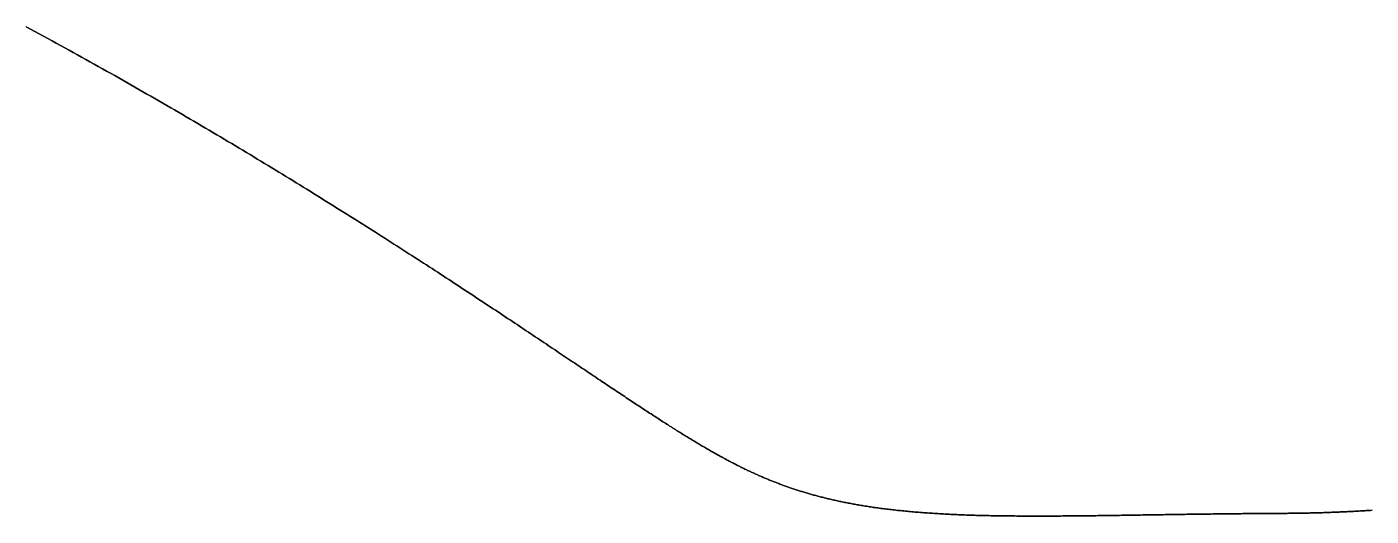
# Model space of a CAD drawing. Header units: inches. Extents: x 130170 to 284068, y 377793 to 804530.
# Drawn here: x 253091.51 to 253134.07, y 753340.91 to 753356.39 of the extents above; entities that cross this region are included whole.
import ezdxf

# ---------------------------------------------------------------- set-up
doc = ezdxf.new("R2010")
doc.units = ezdxf.units.IN
doc.header["$MEASUREMENT"] = 0
doc.layers.add('muni_il', color=7, linetype='Continuous')

msp = doc.modelspace()

# ---------------------------------------------------------------- linework, layer by layer
at = {"layer": 'muni_il'}
for points in [[(253134.105, 753341.099), (253134.057, 753341.096), (253134.01, 753341.093), (253133.962, 753341.091), (253133.915, 753341.088), (253133.869, 753341.085), (253133.822, 753341.082), (253133.777, 753341.08), (253133.731, 753341.077), (253133.686, 753341.075), (253133.641, 753341.072), (253133.597, 753341.07), (253133.553, 753341.068), (253133.51, 753341.065), (253133.467, 753341.063), (253133.424, 753341.061), (253133.382, 753341.059), (253133.34, 753341.057), (253133.299, 753341.054), (253133.258, 753341.052), (253133.217, 753341.05), (253133.177, 753341.048), (253133.137, 753341.047), (253133.097, 753341.045), (253133.058, 753341.043), (253133.019, 753341.041), (253132.98, 753341.04), (253132.942, 753341.038), (253132.904, 753341.037), (253132.866, 753341.035), (253132.828, 753341.034), (253132.791, 753341.032), (253132.754, 753341.031), (253132.717, 753341.029), (253132.68, 753341.028), (253132.644, 753341.027), (253132.608, 753341.026), (253132.572, 753341.024), (253132.536, 753341.023), (253132.5, 753341.022), (253132.464, 753341.021), (253132.428, 753341.02), (253132.393, 753341.019), (253132.357, 753341.018), (253132.322, 753341.017), (253132.287, 753341.016), (253132.251, 753341.015), (253132.216, 753341.015), (253132.181, 753341.014), (253132.145, 753341.013), (253132.11, 753341.012), (253132.075, 753341.012), (253132.039, 753341.011), (253132.004, 753341.01), (253131.968, 753341.01), (253131.933, 753341.009), (253131.897, 753341.008), (253131.861, 753341.008), (253131.825, 753341.007), (253131.789, 753341.007), (253131.753, 753341.006), (253131.717, 753341.006), (253131.68, 753341.005), (253131.644, 753341.005), (253131.607, 753341.004), (253131.57, 753341.004), (253131.532, 753341.004), (253131.495, 753341.003), (253131.457, 753341.003), (253131.419, 753341.002), (253131.38, 753341.002), (253131.342, 753341.002), (253131.303, 753341.001), (253131.264, 753341.001), (253131.224, 753341.001), (253131.184, 753341), (253131.144, 753341), (253131.104, 753341), (253131.063, 753340.999), (253131.022, 753340.999), (253130.98, 753340.999), (253130.938, 753340.999), (253130.896, 753340.998), (253130.853, 753340.998), (253130.81, 753340.998), (253130.766, 753340.997), (253130.722, 753340.997), (253130.678, 753340.997), (253130.633, 753340.996), (253130.588, 753340.996), (253130.542, 753340.996), (253130.496, 753340.995), (253130.449, 753340.995), (253130.402, 753340.995), (253130.355, 753340.994), (253130.306, 753340.994), (253130.258, 753340.994), (253130.209, 753340.993), (253130.159, 753340.993), (253130.109, 753340.992), (253130.059, 753340.992), (253130.008, 753340.992), (253129.956, 753340.991), (253129.904, 753340.991), (253129.851, 753340.99), (253129.798, 753340.99), (253129.745, 753340.989), (253129.69, 753340.989), (253129.636, 753340.988), (253129.581, 753340.988), (253129.525, 753340.987), (253129.469, 753340.986), (253129.412, 753340.986), (253129.355, 753340.985), (253129.297, 753340.985), (253129.239, 753340.984), (253129.18, 753340.983), (253129.12, 753340.982), (253129.061, 753340.982), (253129, 753340.981), (253128.94, 753340.98), (253128.878, 753340.98), (253128.816, 753340.979), (253128.754, 753340.978), (253128.692, 753340.977), (253128.628, 753340.976), (253128.565, 753340.975), (253128.501, 753340.975), (253128.436, 753340.974), (253128.371, 753340.973), (253128.305, 753340.972), (253128.24, 753340.971), (253128.173, 753340.97), (253128.106, 753340.969), (253128.039, 753340.968), (253127.972, 753340.967), (253127.904, 753340.966), (253127.835, 753340.965), (253127.767, 753340.964), (253127.698, 753340.963), (253127.628, 753340.962), (253127.558, 753340.961), (253127.488, 753340.96), (253127.418, 753340.959), (253127.347, 753340.957), (253127.276, 753340.956), (253127.205, 753340.955), (253127.133, 753340.954), (253127.061, 753340.953), (253126.989, 753340.952), (253126.917, 753340.951), (253126.844, 753340.95), (253126.771, 753340.949), (253126.698, 753340.947), (253126.625, 753340.946), (253126.551, 753340.945), (253126.477, 753340.944), (253126.403, 753340.943), (253126.329, 753340.942), (253126.255, 753340.941), (253126.181, 753340.94), (253126.106, 753340.939), (253126.032, 753340.937), (253125.957, 753340.936), (253125.882, 753340.935), (253125.807, 753340.934), (253125.732, 753340.933), (253125.657, 753340.932), (253125.582, 753340.931), (253125.507, 753340.93), (253125.432, 753340.929), (253125.357, 753340.928), (253125.282, 753340.927), (253125.207, 753340.926), (253125.132, 753340.926), (253125.056, 753340.925), (253124.981, 753340.924), (253124.906, 753340.923), (253124.831, 753340.922), (253124.756, 753340.922), (253124.682, 753340.921), (253124.607, 753340.92), (253124.532, 753340.92), (253124.458, 753340.919), (253124.383, 753340.918), (253124.309, 753340.918), (253124.234, 753340.917), (253124.16, 753340.917), (253124.086, 753340.917), (253124.013, 753340.916), (253123.939, 753340.916), (253123.866, 753340.916), (253123.792, 753340.915), (253123.719, 753340.915), (253123.646, 753340.915), (253123.574, 753340.915), (253123.501, 753340.915), (253123.429, 753340.915), (253123.357, 753340.915), (253123.285, 753340.915), (253123.213, 753340.915), (253123.142, 753340.916), (253123.071, 753340.916), (253123, 753340.916), (253122.929, 753340.917), (253122.859, 753340.917), (253122.789, 753340.918), (253122.719, 753340.918), (253122.65, 753340.919), (253122.581, 753340.92), (253122.512, 753340.921), (253122.443, 753340.922), (253122.374, 753340.922), (253122.307, 753340.923), (253122.239, 753340.924), (253122.171, 753340.926), (253122.104, 753340.927), (253122.037, 753340.928), (253121.971, 753340.93), (253121.905, 753340.931), (253121.839, 753340.933), (253121.773, 753340.934), (253121.708, 753340.936), (253121.643, 753340.937), (253121.578, 753340.939), (253121.514, 753340.941), (253121.45, 753340.943), (253121.387, 753340.945), (253121.323, 753340.947), (253121.26, 753340.949), (253121.198, 753340.952), (253121.136, 753340.954), (253121.074, 753340.957), (253121.012, 753340.959), (253120.951, 753340.962), (253120.89, 753340.964), (253120.83, 753340.967), (253120.769, 753340.97), (253120.71, 753340.973), (253120.65, 753340.976), (253120.591, 753340.979), (253120.532, 753340.982), (253120.474, 753340.985), (253120.416, 753340.989), (253120.358, 753340.992), (253120.301, 753340.995), (253120.244, 753340.999), (253120.187, 753341.003), (253120.131, 753341.006), (253120.075, 753341.01), (253120.019, 753341.014), (253119.963, 753341.018), (253119.908, 753341.022), (253119.854, 753341.026), (253119.8, 753341.03), (253119.746, 753341.035), (253119.692, 753341.039), (253119.639, 753341.043), (253119.586, 753341.048), (253119.533, 753341.052), (253119.481, 753341.057), (253119.429, 753341.062), (253119.377, 753341.067), (253119.326, 753341.072), (253119.275, 753341.077), (253119.224, 753341.082), (253119.174, 753341.087), (253119.124, 753341.092), (253119.074, 753341.097), (253119.025, 753341.103), (253118.976, 753341.108), (253118.927, 753341.114), (253118.879, 753341.119), (253118.83, 753341.125), (253118.783, 753341.131), (253118.735, 753341.136), (253118.688, 753341.142), (253118.641, 753341.148), (253118.594, 753341.154), (253118.548, 753341.16), (253118.502, 753341.167), (253118.456, 753341.173), (253118.411, 753341.179), (253118.366, 753341.185), (253118.321, 753341.192), (253118.276, 753341.198), (253118.232, 753341.205), (253118.188, 753341.212), (253118.144, 753341.218), (253118.101, 753341.225), (253118.057, 753341.232), (253118.014, 753341.239), (253117.972, 753341.246), (253117.929, 753341.253), (253117.887, 753341.26), (253117.845, 753341.267), (253117.804, 753341.274), (253117.762, 753341.282), (253117.721, 753341.289), (253117.68, 753341.296), (253117.64, 753341.304), (253117.599, 753341.311), (253117.559, 753341.319), (253117.519, 753341.327), (253117.48, 753341.334), (253117.44, 753341.342), (253117.401, 753341.35), (253117.362, 753341.358), (253117.323, 753341.366), (253117.285, 753341.374), (253117.247, 753341.382), (253117.209, 753341.39), (253117.171, 753341.398), (253117.133, 753341.406), (253117.096, 753341.415), (253117.059, 753341.423), (253117.022, 753341.431), (253116.985, 753341.44), (253116.948, 753341.448), (253116.912, 753341.457), (253116.876, 753341.465), (253116.84, 753341.474), (253116.804, 753341.483), (253116.768, 753341.492), (253116.733, 753341.5), (253116.698, 753341.509), (253116.663, 753341.518), (253116.628, 753341.527), (253116.593, 753341.536), (253116.559, 753341.545), (253116.524, 753341.554), (253116.49, 753341.564), (253116.456, 753341.573), (253116.422, 753341.582), (253116.389, 753341.591), (253116.355, 753341.601), (253116.322, 753341.61), (253116.288, 753341.62), (253116.255, 753341.629), (253116.223, 753341.639), (253116.19, 753341.649), (253116.157, 753341.658), (253116.125, 753341.668), (253116.092, 753341.678), (253116.06, 753341.688), (253116.028, 753341.698), (253115.996, 753341.708), (253115.964, 753341.718), (253115.933, 753341.728), (253115.901, 753341.738), (253115.87, 753341.748), (253115.838, 753341.758), (253115.807, 753341.768), (253115.776, 753341.779), (253115.745, 753341.789), (253115.714, 753341.8), (253115.683, 753341.81), (253115.652, 753341.821), (253115.622, 753341.831), (253115.591, 753341.842), (253115.561, 753341.853), (253115.531, 753341.863), (253115.501, 753341.874), (253115.47, 753341.885), (253115.44, 753341.896), (253115.41, 753341.907), (253115.38, 753341.918), (253115.351, 753341.929), (253115.321, 753341.941), (253115.291, 753341.952), (253115.261, 753341.963), (253115.232, 753341.975), (253115.202, 753341.986), (253115.173, 753341.997), (253115.144, 753342.009), (253115.114, 753342.021), (253115.085, 753342.032), (253115.056, 753342.044), (253115.027, 753342.056), (253114.997, 753342.068), (253114.968, 753342.08), (253114.939, 753342.092), (253114.91, 753342.104), (253114.881, 753342.116), (253114.852, 753342.128), (253114.823, 753342.141), (253114.794, 753342.153), (253114.765, 753342.166), (253114.737, 753342.178), (253114.708, 753342.191), (253114.679, 753342.204), (253114.65, 753342.216), (253114.621, 753342.229), (253114.592, 753342.242), (253114.563, 753342.255), (253114.535, 753342.268), (253114.506, 753342.281), (253114.477, 753342.295), (253114.448, 753342.308), (253114.419, 753342.322), (253114.39, 753342.335), (253114.361, 753342.349), (253114.332, 753342.362), (253114.303, 753342.376), (253114.274, 753342.39), (253114.245, 753342.404), (253114.216, 753342.418), (253114.187, 753342.432), (253114.158, 753342.447), (253114.129, 753342.461), (253114.1, 753342.475), (253114.071, 753342.49), (253114.041, 753342.505), (253114.012, 753342.519), (253113.982, 753342.534), (253113.953, 753342.549), (253113.924, 753342.564), (253113.894, 753342.58), (253113.864, 753342.595), (253113.834, 753342.61), (253113.805, 753342.626), (253113.775, 753342.641), (253113.745, 753342.657), (253113.715, 753342.673), (253113.685, 753342.689), (253113.655, 753342.705), (253113.624, 753342.722), (253113.594, 753342.738), (253113.563, 753342.754), (253113.533, 753342.771), (253113.502, 753342.788), (253113.471, 753342.805), (253113.441, 753342.822), (253113.41, 753342.839), (253113.378, 753342.856), (253113.347, 753342.874), (253113.316, 753342.891), (253113.284, 753342.909), (253113.253, 753342.926), (253113.221, 753342.944), (253113.189, 753342.963), (253113.157, 753342.981), (253113.125, 753342.999), (253113.093, 753343.018), (253113.06, 753343.036), (253113.028, 753343.055), (253112.995, 753343.074), (253112.962, 753343.094), (253112.929, 753343.113), (253112.896, 753343.132), (253112.863, 753343.152), (253112.829, 753343.172), (253112.796, 753343.192), (253112.762, 753343.212), (253112.728, 753343.232), (253112.694, 753343.253), (253112.659, 753343.273), (253112.625, 753343.294), (253112.59, 753343.315), (253112.555, 753343.336), (253112.52, 753343.358), (253112.484, 753343.379), (253112.449, 753343.401), (253112.413, 753343.423), (253112.377, 753343.445), (253112.341, 753343.467), (253112.305, 753343.49), (253112.268, 753343.512), (253112.231, 753343.535), (253112.194, 753343.558), (253112.157, 753343.581), (253112.119, 753343.605), (253112.082, 753343.628), (253112.044, 753343.652), (253112.006, 753343.676), (253111.967, 753343.701), (253111.928, 753343.725), (253111.889, 753343.75), (253111.85, 753343.775), (253111.811, 753343.8), (253111.771, 753343.825), (253111.731, 753343.851), (253111.691, 753343.876), (253111.65, 753343.902), (253111.609, 753343.929), (253111.568, 753343.955), (253111.527, 753343.982), (253111.485, 753344.009), (253111.443, 753344.036), (253111.401, 753344.063), (253111.358, 753344.091), (253111.316, 753344.118), (253111.273, 753344.146), (253111.229, 753344.175), (253111.185, 753344.203), (253111.141, 753344.232), (253111.097, 753344.261), (253111.052, 753344.29), (253111.007, 753344.32), (253110.962, 753344.35), (253110.916, 753344.379), (253110.87, 753344.41), (253110.824, 753344.44), (253110.777, 753344.471), (253110.73, 753344.502), (253110.683, 753344.533), (253110.635, 753344.565), (253110.587, 753344.597), (253110.539, 753344.629), (253110.49, 753344.661), (253110.441, 753344.694), (253110.391, 753344.727), (253110.341, 753344.76), (253110.291, 753344.793), (253110.241, 753344.827), (253110.19, 753344.861), (253110.138, 753344.895), (253110.087, 753344.929), (253110.034, 753344.964), (253109.982, 753344.999), (253109.929, 753345.034), (253109.876, 753345.07), (253109.822, 753345.106), (253109.768, 753345.142), (253109.714, 753345.178), (253109.659, 753345.215), (253109.603, 753345.252), (253109.548, 753345.289), (253109.492, 753345.327), (253109.435, 753345.365), (253109.378, 753345.403), (253109.321, 753345.442), (253109.263, 753345.48), (253109.205, 753345.519), (253109.146, 753345.559), (253109.087, 753345.598), (253109.028, 753345.638), (253108.968, 753345.678), (253108.907, 753345.719), (253108.847, 753345.76), (253108.785, 753345.801), (253108.724, 753345.842), (253108.662, 753345.884), (253108.599, 753345.926), (253108.536, 753345.968), (253108.473, 753346.011), (253108.409, 753346.053), (253108.344, 753346.096), (253108.279, 753346.14), (253108.214, 753346.184), (253108.148, 753346.228), (253108.082, 753346.272), (253108.015, 753346.317), (253107.948, 753346.362), (253107.881, 753346.407), (253107.813, 753346.452), (253107.744, 753346.498), (253107.675, 753346.544), (253107.606, 753346.591), (253107.536, 753346.638), (253107.465, 753346.685), (253107.394, 753346.732), (253107.323, 753346.78), (253107.251, 753346.828), (253107.179, 753346.876), (253107.106, 753346.924), (253107.032, 753346.973), (253106.959, 753347.022), (253106.884, 753347.072), (253106.81, 753347.121), (253106.734, 753347.171), (253106.659, 753347.222), (253106.583, 753347.272), (253106.506, 753347.323), (253106.429, 753347.374), (253106.351, 753347.426), (253106.273, 753347.477), (253106.194, 753347.529), (253106.115, 753347.582), (253106.035, 753347.634), (253105.955, 753347.687), (253105.874, 753347.74), (253105.793, 753347.794), (253105.712, 753347.847), (253105.63, 753347.901), (253105.547, 753347.956), (253105.464, 753348.01), (253105.38, 753348.065), (253105.296, 753348.12), (253105.212, 753348.176), (253105.127, 753348.231), (253105.041, 753348.287), (253104.955, 753348.343), (253104.868, 753348.4), (253104.781, 753348.457), (253104.694, 753348.514), (253104.606, 753348.571), (253104.518, 753348.629), (253104.429, 753348.686), (253104.339, 753348.744), (253104.249, 753348.803), (253104.159, 753348.861), (253104.068, 753348.92), (253103.976, 753348.979), (253103.884, 753349.039), (253103.792, 753349.098), (253103.699, 753349.158), (253103.606, 753349.218), (253103.512, 753349.278), (253103.418, 753349.339), (253103.323, 753349.4), (253103.228, 753349.461), (253103.132, 753349.522), (253103.036, 753349.584), (253102.939, 753349.645), (253102.842, 753349.707), (253102.744, 753349.77), (253102.646, 753349.832), (253102.547, 753349.895), (253102.448, 753349.958), (253102.349, 753350.021), (253102.248, 753350.084), (253102.148, 753350.148), (253102.047, 753350.211), (253101.946, 753350.275), (253101.844, 753350.34), (253101.741, 753350.404), (253101.639, 753350.468), (253101.535, 753350.533), (253101.432, 753350.598), (253101.327, 753350.663), (253101.223, 753350.729), (253101.118, 753350.794), (253101.012, 753350.86), (253100.906, 753350.926), (253100.8, 753350.992), (253100.693, 753351.059), (253100.586, 753351.125), (253100.478, 753351.192), (253100.37, 753351.259), (253100.261, 753351.326), (253100.152, 753351.393), (253100.042, 753351.46), (253099.932, 753351.528), (253099.822, 753351.596), (253099.711, 753351.664), (253099.6, 753351.732), (253099.488, 753351.8), (253099.376, 753351.868), (253099.263, 753351.937), (253099.15, 753352.005), (253099.037, 753352.074), (253098.923, 753352.143), (253098.808, 753352.212), (253098.694, 753352.282), (253098.579, 753352.351), (253098.463, 753352.421), (253098.347, 753352.49), (253098.23, 753352.56), (253098.114, 753352.63), (253097.996, 753352.7), (253097.879, 753352.77), (253097.761, 753352.841), (253097.642, 753352.911), (253097.523, 753352.982), (253097.404, 753353.052), (253097.284, 753353.123), (253097.164, 753353.194), (253097.044, 753353.265), (253096.923, 753353.336), (253096.801, 753353.408), (253096.68, 753353.479), (253096.558, 753353.55), (253096.435, 753353.622), (253096.312, 753353.693), (253096.189, 753353.765), (253096.065, 753353.837), (253095.941, 753353.909), (253095.816, 753353.981), (253095.692, 753354.053), (253095.566, 753354.125), (253095.441, 753354.198), (253095.314, 753354.27), (253095.188, 753354.342), (253095.061, 753354.415), (253094.934, 753354.487), (253094.806, 753354.56), (253094.678, 753354.633), (253094.55, 753354.705), (253094.421, 753354.778), (253094.292, 753354.851), (253094.162, 753354.924), (253094.032, 753354.997), (253093.902, 753355.07), (253093.771, 753355.143), (253093.64, 753355.217), (253093.509, 753355.29), (253093.377, 753355.363), (253093.245, 753355.436), (253093.112, 753355.51), (253092.979, 753355.583), (253092.846, 753355.657), (253092.712, 753355.73), (253092.578, 753355.804), (253092.444, 753355.877), (253092.309, 753355.951), (253092.174, 753356.024), (253092.038, 753356.098), (253091.902, 753356.172), (253091.766, 753356.246), (253091.629, 753356.319), (253091.492, 753356.393)], [(253091.492, 753356.393), (253091.629, 753356.319), (253091.766, 753356.246), (253091.902, 753356.172), (253092.038, 753356.098), (253092.174, 753356.024), (253092.309, 753355.951), (253092.444, 753355.877), (253092.578, 753355.804), (253092.712, 753355.73), (253092.846, 753355.657), (253092.979, 753355.583), (253093.112, 753355.51), (253093.245, 753355.436), (253093.377, 753355.363), (253093.509, 753355.29), (253093.64, 753355.217), (253093.771, 753355.143), (253093.902, 753355.07), (253094.032, 753354.997), (253094.162, 753354.924), (253094.292, 753354.851), (253094.421, 753354.778), (253094.55, 753354.705), (253094.678, 753354.633), (253094.806, 753354.56), (253094.934, 753354.487), (253095.061, 753354.415), (253095.188, 753354.342), (253095.314, 753354.27), (253095.441, 753354.198), (253095.566, 753354.125), (253095.692, 753354.053), (253095.816, 753353.981), (253095.941, 753353.909), (253096.065, 753353.837), (253096.189, 753353.765), (253096.312, 753353.693), (253096.435, 753353.622), (253096.558, 753353.55), (253096.68, 753353.479), (253096.801, 753353.408), (253096.923, 753353.336), (253097.044, 753353.265), (253097.164, 753353.194), (253097.284, 753353.123), (253097.404, 753353.052), (253097.523, 753352.982), (253097.642, 753352.911), (253097.761, 753352.841), (253097.879, 753352.77), (253097.996, 753352.7), (253098.114, 753352.63), (253098.23, 753352.56), (253098.347, 753352.49), (253098.463, 753352.421), (253098.579, 753352.351), (253098.694, 753352.282), (253098.808, 753352.212), (253098.923, 753352.143), (253099.037, 753352.074), (253099.15, 753352.005), (253099.263, 753351.937), (253099.376, 753351.868), (253099.488, 753351.8), (253099.6, 753351.732), (253099.711, 753351.664), (253099.822, 753351.596), (253099.932, 753351.528), (253100.042, 753351.46), (253100.152, 753351.393), (253100.261, 753351.326), (253100.37, 753351.259), (253100.478, 753351.192), (253100.586, 753351.125), (253100.693, 753351.059), (253100.8, 753350.992), (253100.906, 753350.926), (253101.012, 753350.86), (253101.118, 753350.794), (253101.223, 753350.729), (253101.327, 753350.663), (253101.432, 753350.598), (253101.535, 753350.533), (253101.639, 753350.468), (253101.741, 753350.404), (253101.844, 753350.34), (253101.946, 753350.275), (253102.047, 753350.211), (253102.148, 753350.148), (253102.248, 753350.084), (253102.349, 753350.021), (253102.448, 753349.958), (253102.547, 753349.895), (253102.646, 753349.832), (253102.744, 753349.77), (253102.842, 753349.707), (253102.939, 753349.645), (253103.036, 753349.584), (253103.132, 753349.522), (253103.228, 753349.461), (253103.323, 753349.4), (253103.418, 753349.339), (253103.512, 753349.278), (253103.606, 753349.218), (253103.699, 753349.158), (253103.792, 753349.098), (253103.884, 753349.039), (253103.976, 753348.979), (253104.068, 753348.92), (253104.159, 753348.861), (253104.249, 753348.803), (253104.339, 753348.744), (253104.429, 753348.686), (253104.518, 753348.629), (253104.606, 753348.571), (253104.694, 753348.514), (253104.781, 753348.457), (253104.868, 753348.4), (253104.955, 753348.343), (253105.041, 753348.287), (253105.127, 753348.231), (253105.212, 753348.176), (253105.296, 753348.12), (253105.38, 753348.065), (253105.464, 753348.01), (253105.547, 753347.956), (253105.63, 753347.901), (253105.712, 753347.847), (253105.793, 753347.794), (253105.874, 753347.74), (253105.955, 753347.687), (253106.035, 753347.634), (253106.115, 753347.582), (253106.194, 753347.529), (253106.273, 753347.477), (253106.351, 753347.426), (253106.429, 753347.374), (253106.506, 753347.323), (253106.583, 753347.272), (253106.659, 753347.222), (253106.734, 753347.171), (253106.81, 753347.121), (253106.884, 753347.072), (253106.959, 753347.022), (253107.032, 753346.973), (253107.106, 753346.924), (253107.179, 753346.876), (253107.251, 753346.828), (253107.323, 753346.78), (253107.394, 753346.732), (253107.465, 753346.685), (253107.536, 753346.638), (253107.606, 753346.591), (253107.675, 753346.544), (253107.744, 753346.498), (253107.813, 753346.452), (253107.881, 753346.407), (253107.948, 753346.362), (253108.015, 753346.317), (253108.082, 753346.272), (253108.148, 753346.228), (253108.214, 753346.184), (253108.279, 753346.14), (253108.344, 753346.096), (253108.409, 753346.053), (253108.473, 753346.011), (253108.536, 753345.968), (253108.599, 753345.926), (253108.662, 753345.884), (253108.724, 753345.842), (253108.785, 753345.801), (253108.847, 753345.76), (253108.907, 753345.719), (253108.968, 753345.678), (253109.028, 753345.638), (253109.087, 753345.598), (253109.146, 753345.559), (253109.205, 753345.519), (253109.263, 753345.48), (253109.321, 753345.442), (253109.378, 753345.403), (253109.435, 753345.365), (253109.492, 753345.327), (253109.548, 753345.289), (253109.603, 753345.252), (253109.659, 753345.215), (253109.714, 753345.178), (253109.768, 753345.142), (253109.822, 753345.106), (253109.876, 753345.07), (253109.929, 753345.034), (253109.982, 753344.999), (253110.034, 753344.964), (253110.087, 753344.929), (253110.138, 753344.895), (253110.19, 753344.861), (253110.241, 753344.827), (253110.291, 753344.793), (253110.341, 753344.76), (253110.391, 753344.727), (253110.441, 753344.694), (253110.49, 753344.661), (253110.539, 753344.629), (253110.587, 753344.597), (253110.635, 753344.565), (253110.683, 753344.533), (253110.73, 753344.502), (253110.777, 753344.471), (253110.824, 753344.44), (253110.87, 753344.41), (253110.916, 753344.379), (253110.962, 753344.35), (253111.007, 753344.32), (253111.052, 753344.29), (253111.097, 753344.261), (253111.141, 753344.232), (253111.185, 753344.203), (253111.229, 753344.175), (253111.273, 753344.146), (253111.316, 753344.118), (253111.358, 753344.091), (253111.401, 753344.063), (253111.443, 753344.036), (253111.485, 753344.009), (253111.527, 753343.982), (253111.568, 753343.955), (253111.609, 753343.929), (253111.65, 753343.902), (253111.691, 753343.876), (253111.731, 753343.851), (253111.771, 753343.825), (253111.811, 753343.8), (253111.85, 753343.775), (253111.889, 753343.75), (253111.928, 753343.725), (253111.967, 753343.701), (253112.006, 753343.676), (253112.044, 753343.652), (253112.082, 753343.628), (253112.119, 753343.605), (253112.157, 753343.581), (253112.194, 753343.558), (253112.231, 753343.535), (253112.268, 753343.512), (253112.305, 753343.49), (253112.341, 753343.467), (253112.377, 753343.445), (253112.413, 753343.423), (253112.449, 753343.401), (253112.484, 753343.379), (253112.52, 753343.358), (253112.555, 753343.336), (253112.59, 753343.315), (253112.625, 753343.294), (253112.659, 753343.273), (253112.694, 753343.253), (253112.728, 753343.232), (253112.762, 753343.212), (253112.796, 753343.192), (253112.829, 753343.172), (253112.863, 753343.152), (253112.896, 753343.132), (253112.929, 753343.113), (253112.962, 753343.094), (253112.995, 753343.074), (253113.028, 753343.055), (253113.06, 753343.036), (253113.093, 753343.018), (253113.125, 753342.999), (253113.157, 753342.981), (253113.189, 753342.963), (253113.221, 753342.944), (253113.253, 753342.926), (253113.284, 753342.909), (253113.316, 753342.891), (253113.347, 753342.874), (253113.378, 753342.856), (253113.41, 753342.839), (253113.441, 753342.822), (253113.471, 753342.805), (253113.502, 753342.788), (253113.533, 753342.771), (253113.563, 753342.754), (253113.594, 753342.738), (253113.624, 753342.722), (253113.655, 753342.705), (253113.685, 753342.689), (253113.715, 753342.673), (253113.745, 753342.657), (253113.775, 753342.641), (253113.805, 753342.626), (253113.834, 753342.61), (253113.864, 753342.595), (253113.894, 753342.58), (253113.924, 753342.564), (253113.953, 753342.549), (253113.982, 753342.534), (253114.012, 753342.519), (253114.041, 753342.505), (253114.071, 753342.49), (253114.1, 753342.475), (253114.129, 753342.461), (253114.158, 753342.447), (253114.187, 753342.432), (253114.216, 753342.418), (253114.245, 753342.404), (253114.274, 753342.39), (253114.303, 753342.376), (253114.332, 753342.362), (253114.361, 753342.349), (253114.39, 753342.335), (253114.419, 753342.322), (253114.448, 753342.308), (253114.477, 753342.295), (253114.506, 753342.281), (253114.535, 753342.268), (253114.563, 753342.255), (253114.592, 753342.242), (253114.621, 753342.229), (253114.65, 753342.216), (253114.679, 753342.204), (253114.708, 753342.191), (253114.737, 753342.178), (253114.765, 753342.166), (253114.794, 753342.153), (253114.823, 753342.141), (253114.852, 753342.128), (253114.881, 753342.116), (253114.91, 753342.104), (253114.939, 753342.092), (253114.968, 753342.08), (253114.997, 753342.068), (253115.027, 753342.056), (253115.056, 753342.044), (253115.085, 753342.032), (253115.114, 753342.021), (253115.144, 753342.009), (253115.173, 753341.997), (253115.202, 753341.986), (253115.232, 753341.975), (253115.261, 753341.963), (253115.291, 753341.952), (253115.321, 753341.941), (253115.351, 753341.929), (253115.38, 753341.918), (253115.41, 753341.907), (253115.44, 753341.896), (253115.47, 753341.885), (253115.501, 753341.874), (253115.531, 753341.863), (253115.561, 753341.853), (253115.591, 753341.842), (253115.622, 753341.831), (253115.652, 753341.821), (253115.683, 753341.81), (253115.714, 753341.8), (253115.745, 753341.789), (253115.776, 753341.779), (253115.807, 753341.768), (253115.838, 753341.758), (253115.87, 753341.748), (253115.901, 753341.738), (253115.933, 753341.728), (253115.964, 753341.718), (253115.996, 753341.708), (253116.028, 753341.698), (253116.06, 753341.688), (253116.092, 753341.678), (253116.125, 753341.668), (253116.157, 753341.658), (253116.19, 753341.649), (253116.223, 753341.639), (253116.255, 753341.629), (253116.288, 753341.62), (253116.322, 753341.61), (253116.355, 753341.601), (253116.389, 753341.591), (253116.422, 753341.582), (253116.456, 753341.573), (253116.49, 753341.564), (253116.524, 753341.554), (253116.559, 753341.545), (253116.593, 753341.536), (253116.628, 753341.527), (253116.663, 753341.518), (253116.698, 753341.509), (253116.733, 753341.5), (253116.768, 753341.492), (253116.804, 753341.483), (253116.84, 753341.474), (253116.876, 753341.465), (253116.912, 753341.457), (253116.948, 753341.448), (253116.985, 753341.44), (253117.022, 753341.431), (253117.059, 753341.423), (253117.096, 753341.415), (253117.133, 753341.406), (253117.171, 753341.398), (253117.209, 753341.39), (253117.247, 753341.382), (253117.285, 753341.374), (253117.323, 753341.366), (253117.362, 753341.358), (253117.401, 753341.35), (253117.44, 753341.342), (253117.48, 753341.334), (253117.519, 753341.327), (253117.559, 753341.319), (253117.599, 753341.311), (253117.64, 753341.304), (253117.68, 753341.296), (253117.721, 753341.289), (253117.762, 753341.282), (253117.804, 753341.274), (253117.845, 753341.267), (253117.887, 753341.26), (253117.929, 753341.253), (253117.972, 753341.246), (253118.014, 753341.239), (253118.057, 753341.232), (253118.101, 753341.225), (253118.144, 753341.218), (253118.188, 753341.212), (253118.232, 753341.205), (253118.276, 753341.198), (253118.321, 753341.192), (253118.366, 753341.185), (253118.411, 753341.179), (253118.456, 753341.173), (253118.502, 753341.167), (253118.548, 753341.16), (253118.594, 753341.154), (253118.641, 753341.148), (253118.688, 753341.142), (253118.735, 753341.136), (253118.783, 753341.131), (253118.83, 753341.125), (253118.879, 753341.119), (253118.927, 753341.114), (253118.976, 753341.108), (253119.025, 753341.103), (253119.074, 753341.097), (253119.124, 753341.092), (253119.174, 753341.087), (253119.224, 753341.082), (253119.275, 753341.077), (253119.326, 753341.072), (253119.377, 753341.067), (253119.429, 753341.062), (253119.481, 753341.057), (253119.533, 753341.052), (253119.586, 753341.048), (253119.639, 753341.043), (253119.692, 753341.039), (253119.746, 753341.035), (253119.8, 753341.03), (253119.854, 753341.026), (253119.908, 753341.022), (253119.963, 753341.018), (253120.019, 753341.014), (253120.075, 753341.01), (253120.131, 753341.006), (253120.187, 753341.003), (253120.244, 753340.999), (253120.301, 753340.995), (253120.358, 753340.992), (253120.416, 753340.989), (253120.474, 753340.985), (253120.532, 753340.982), (253120.591, 753340.979), (253120.65, 753340.976), (253120.71, 753340.973), (253120.769, 753340.97), (253120.83, 753340.967), (253120.89, 753340.964), (253120.951, 753340.962), (253121.012, 753340.959), (253121.074, 753340.957), (253121.136, 753340.954), (253121.198, 753340.952), (253121.26, 753340.949), (253121.323, 753340.947), (253121.387, 753340.945), (253121.45, 753340.943), (253121.514, 753340.941), (253121.578, 753340.939), (253121.643, 753340.937), (253121.708, 753340.936), (253121.773, 753340.934), (253121.839, 753340.933), (253121.905, 753340.931), (253121.971, 753340.93), (253122.037, 753340.928), (253122.104, 753340.927), (253122.171, 753340.926), (253122.239, 753340.924), (253122.307, 753340.923), (253122.374, 753340.922), (253122.443, 753340.922), (253122.512, 753340.921), (253122.581, 753340.92), (253122.65, 753340.919), (253122.719, 753340.918), (253122.789, 753340.918), (253122.859, 753340.917), (253122.929, 753340.917), (253123, 753340.916), (253123.071, 753340.916), (253123.142, 753340.916), (253123.213, 753340.915), (253123.285, 753340.915), (253123.357, 753340.915), (253123.429, 753340.915), (253123.501, 753340.915), (253123.574, 753340.915), (253123.646, 753340.915), (253123.719, 753340.915), (253123.792, 753340.915), (253123.866, 753340.916), (253123.939, 753340.916), (253124.013, 753340.916), (253124.086, 753340.917), (253124.16, 753340.917), (253124.234, 753340.917), (253124.309, 753340.918), (253124.383, 753340.918), (253124.458, 753340.919), (253124.532, 753340.92), (253124.607, 753340.92), (253124.682, 753340.921), (253124.756, 753340.922), (253124.831, 753340.922), (253124.906, 753340.923), (253124.981, 753340.924), (253125.056, 753340.925), (253125.132, 753340.926), (253125.207, 753340.926), (253125.282, 753340.927), (253125.357, 753340.928), (253125.432, 753340.929), (253125.507, 753340.93), (253125.582, 753340.931), (253125.657, 753340.932), (253125.732, 753340.933), (253125.807, 753340.934), (253125.882, 753340.935), (253125.957, 753340.936), (253126.032, 753340.937), (253126.106, 753340.939), (253126.181, 753340.94), (253126.255, 753340.941), (253126.329, 753340.942), (253126.403, 753340.943), (253126.477, 753340.944), (253126.551, 753340.945), (253126.625, 753340.946), (253126.698, 753340.947), (253126.771, 753340.949), (253126.844, 753340.95), (253126.917, 753340.951), (253126.989, 753340.952), (253127.061, 753340.953), (253127.133, 753340.954), (253127.205, 753340.955), (253127.276, 753340.956), (253127.347, 753340.957), (253127.418, 753340.959), (253127.488, 753340.96), (253127.558, 753340.961), (253127.628, 753340.962), (253127.698, 753340.963), (253127.767, 753340.964), (253127.835, 753340.965), (253127.904, 753340.966), (253127.972, 753340.967), (253128.039, 753340.968), (253128.106, 753340.969), (253128.173, 753340.97), (253128.24, 753340.971), (253128.305, 753340.972), (253128.371, 753340.973), (253128.436, 753340.974), (253128.501, 753340.975), (253128.565, 753340.975), (253128.628, 753340.976), (253128.692, 753340.977), (253128.754, 753340.978), (253128.816, 753340.979), (253128.878, 753340.98), (253128.94, 753340.98), (253129, 753340.981), (253129.061, 753340.982), (253129.12, 753340.982), (253129.18, 753340.983), (253129.239, 753340.984), (253129.297, 753340.985), (253129.355, 753340.985), (253129.412, 753340.986), (253129.469, 753340.986), (253129.525, 753340.987), (253129.581, 753340.988), (253129.636, 753340.988), (253129.69, 753340.989), (253129.745, 753340.989), (253129.798, 753340.99), (253129.851, 753340.99), (253129.904, 753340.991), (253129.956, 753340.991), (253130.008, 753340.992), (253130.059, 753340.992), (253130.109, 753340.992), (253130.159, 753340.993), (253130.209, 753340.993), (253130.258, 753340.994), (253130.306, 753340.994), (253130.355, 753340.994), (253130.402, 753340.995), (253130.449, 753340.995), (253130.496, 753340.995), (253130.542, 753340.996), (253130.588, 753340.996), (253130.633, 753340.996), (253130.678, 753340.997), (253130.722, 753340.997), (253130.766, 753340.997), (253130.81, 753340.998), (253130.853, 753340.998), (253130.896, 753340.998), (253130.938, 753340.999), (253130.98, 753340.999), (253131.022, 753340.999), (253131.063, 753340.999), (253131.104, 753341), (253131.144, 753341), (253131.184, 753341), (253131.224, 753341.001), (253131.264, 753341.001), (253131.303, 753341.001), (253131.342, 753341.002), (253131.38, 753341.002), (253131.419, 753341.002), (253131.457, 753341.003), (253131.495, 753341.003), (253131.532, 753341.004), (253131.57, 753341.004), (253131.607, 753341.004), (253131.644, 753341.005), (253131.68, 753341.005), (253131.717, 753341.006), (253131.753, 753341.006), (253131.789, 753341.007), (253131.825, 753341.007), (253131.861, 753341.008), (253131.897, 753341.008), (253131.933, 753341.009), (253131.968, 753341.01), (253132.004, 753341.01), (253132.039, 753341.011), (253132.075, 753341.012), (253132.11, 753341.012), (253132.145, 753341.013), (253132.181, 753341.014), (253132.216, 753341.015), (253132.251, 753341.015), (253132.287, 753341.016), (253132.322, 753341.017), (253132.357, 753341.018), (253132.393, 753341.019), (253132.428, 753341.02), (253132.464, 753341.021), (253132.5, 753341.022), (253132.536, 753341.023), (253132.572, 753341.024), (253132.608, 753341.026), (253132.644, 753341.027), (253132.68, 753341.028), (253132.717, 753341.029), (253132.754, 753341.031), (253132.791, 753341.032), (253132.828, 753341.034), (253132.866, 753341.035), (253132.904, 753341.037), (253132.942, 753341.038), (253132.98, 753341.04), (253133.019, 753341.041), (253133.058, 753341.043), (253133.097, 753341.045), (253133.137, 753341.047), (253133.177, 753341.048), (253133.217, 753341.05), (253133.258, 753341.052), (253133.299, 753341.054), (253133.34, 753341.057), (253133.382, 753341.059), (253133.424, 753341.061), (253133.467, 753341.063), (253133.51, 753341.065), (253133.553, 753341.068), (253133.597, 753341.07), (253133.641, 753341.072), (253133.686, 753341.075), (253133.731, 753341.077), (253133.777, 753341.08), (253133.822, 753341.082), (253133.869, 753341.085), (253133.915, 753341.088), (253133.962, 753341.091), (253134.01, 753341.093), (253134.057, 753341.096), (253134.105, 753341.099)]]:
    msp.add_lwpolyline(points, dxfattribs=at)

doc.saveas('drawing.dxf')
